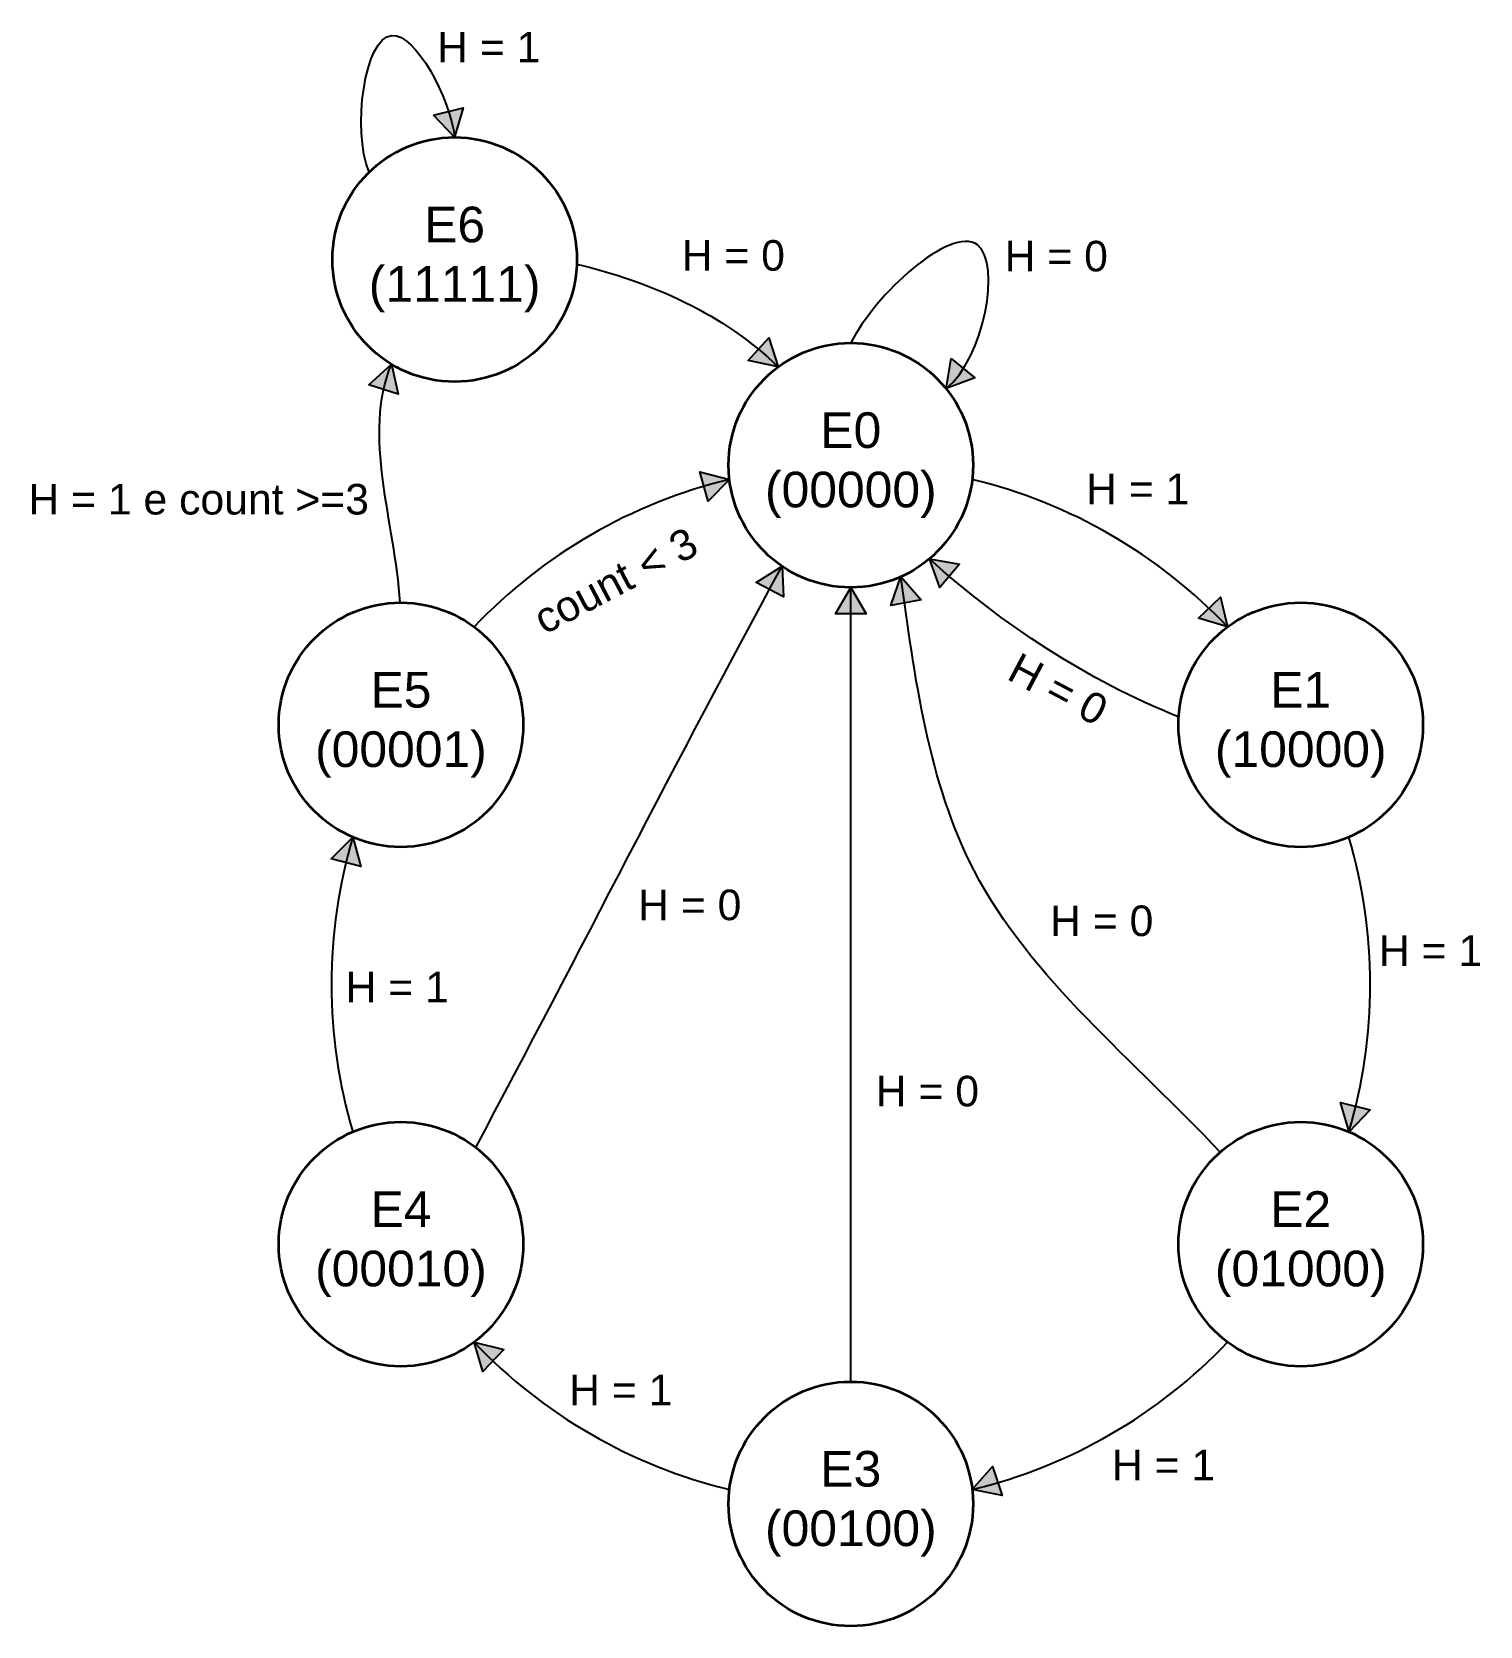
# Model space of a CAD drawing. Header units: millimetres. Extents: x 272 to 414, y 158 to 315.
import ezdxf

# ---------------------------------------------------------------- set-up
doc = ezdxf.new("R2010")
doc.units = ezdxf.units.MM
doc.layers.get('0').update_dxf_attribs({"lineweight": 25})
doc.layers.add('1', color=7, linetype='Continuous', lineweight=35)
doc.styles.get("Standard").update_dxf_attribs({"font": 'arial.ttf'})

msp = doc.modelspace()

# ---------------------------------------------------------------- hatches: boundary and pattern name
for points in [[(311.67, 306.49), (313.75, 304.34), (314.58, 307.22)], [(345.5, 281.79), (344.59, 284.64), (342.57, 282.42)], [(307.56, 282.05), (305.34, 280.03), (308.2, 279.12)], [(362.48, 282.63), (361.99, 279.67), (364.8, 280.73)], [(340.73, 270.73), (337.82, 271.49), (338.62, 268.6)], [(345.89, 262.22), (343.36, 260.61), (346.02, 259.22)], [(360.35, 262.95), (361.38, 260.13), (363.31, 262.43)], [(352.64, 260.14), (351.14, 257.55), (354.14, 257.54)], [(357.56, 261.2), (356.58, 258.36), (359.53, 258.93)], [(389.62, 256.26), (388.93, 259.18), (386.75, 257.12)], [(303.75, 235.62), (301.64, 233.48), (304.54, 232.73)], [(401.54, 206.68), (403.61, 208.84), (400.7, 209.56)], [(315.66, 186.04), (316.51, 183.16), (318.58, 185.33)], [(364.56, 171.57), (367.5, 171), (366.53, 173.83)]]:
    msp.add_hatch(color=256).paths.add_polyline_path(points)

# ---------------------------------------------------------------- linework, layer by layer
msp.add_line((352.64, 182.16), (352.64, 260.14))
for points in [[(311.67, 306.49), (314.58, 307.22), (313.75, 304.34)], [(345.5, 281.79), (342.57, 282.42), (344.59, 284.64)], [(307.56, 282.05), (308.2, 279.12), (305.34, 280.03)], [(362.48, 282.63), (364.8, 280.73), (361.99, 279.67)], [(340.73, 270.73), (338.62, 268.6), (337.82, 271.49)], [(345.89, 262.22), (346.02, 259.22), (343.36, 260.61)], [(360.35, 262.95), (363.31, 262.43), (361.38, 260.13)], [(352.64, 260.14), (354.14, 257.54), (351.14, 257.55)], [(357.56, 261.2), (359.53, 258.93), (356.58, 258.36)], [(389.62, 256.26), (386.75, 257.12), (388.93, 259.18)], [(303.75, 235.62), (304.54, 232.73), (301.64, 233.48)], [(401.54, 206.68), (400.7, 209.56), (403.61, 208.84)], [(315.66, 186.04), (318.58, 185.33), (316.51, 183.16)], [(364.56, 171.57), (366.53, 173.83), (367.5, 171)]]:
    msp.add_lwpolyline(points, close=True)
for start, end in [(103.5153, 136.4847), (43.5153, 76.4847), (163.5153, 196.4847), (343.5153, 16.4847), (223.5153, 256.4847), (283.5153, 316.4847)]:
    msp.add_arc((352.64, 221.15), 50.99, start, end)
for points, start_tangent, end_tangent in [([(305.36, 300.91), (307.59, 314.33), (313.75, 304.33)], (-0.377812, 0.925882), (0.116833, -0.993152)), ([(361.99, 279.66), (365.06, 293.77), (352.64, 284.14)], (0.779027, 0.62699), (-0.442897, -0.896572)), ([(388.9, 204.69), (364.74, 232.34), (357.56, 261.2)], (-0.681922, 0.731425), (-0.133868, 0.990999))]:
    msp.add_spline(points, degree=3, dxfattribs=dict(start_tangent=start_tangent, end_tangent=end_tangent))
for points in [[(325.74, 291.89), (332.97, 290.16), (340.27, 286.95), (345.5, 281.79)], [(308.41, 258.65), (307.89, 266.52), (304.65, 275.16), (307.56, 282.05)], [(315.82, 205.15), (325.94, 224.12), (335.61, 243.33), (345.89, 262.22)], [(384.83, 247.41), (375.87, 251.02), (367.53, 256.47), (360.35, 262.95)]]:
    msp.add_open_spline(points, degree=3)
at = {"layer": '1'}
for centre in [(313.75, 292.33), (352.64, 272.14), (308.48, 246.65), (396.8, 246.65), (308.48, 195.66), (396.8, 195.66), (352.64, 170.16)]:
    msp.add_circle(centre, 12, dxfattribs=at)

# ---------------------------------------------------------------- texts
for s, p in [('H = 1', (312.03, 311.68)), ('H = 0', (336.04, 291.24)), ('H = 0', (367.74, 291.17)), ('H = 1', (375.73, 268.31)), ('H = 1 e count >=3', (271.91, 267.3)), ('H = 0', (331.76, 227.47)), ('H = 0', (372.2, 225.91)), ('H = 1', (404.48, 222.98)), ('H = 1', (303.05, 219.4)), ('H = 0', (355.09, 209.19)), ('H = 1', (324.99, 179.85)), ('H = 1', (378.27, 172.48))]:
    msp.add_text(s, height=3).set_placement(p)
for s, rotation, p in [('count < 3', 27.7079, (322.55, 255.46)), ('H = 0', 332.1256, (367.81, 251.2))]:
    msp.add_text(s, height=3, rotation=rotation).set_placement(p)
at = {"char_height": 3.5, "width": 6.7875, "attachment_point": 5}
for s, insert in [('E6\\P(11111)', (313.75, 292.33)), ('E0\\P(00000)', (352.64, 272.14)), ('E5\\P(00001)', (308.48, 246.65)), ('E1\\P(10000)', (396.8, 246.65)), ('E4\\P(00010)', (308.48, 195.66)), ('E2\\P(01000)', (396.8, 195.66)), ('E3\\P(00100)', (352.64, 170.16))]:
    msp.add_mtext(s, dxfattribs=dict(at, insert=insert))

doc.saveas('drawing.dxf')
